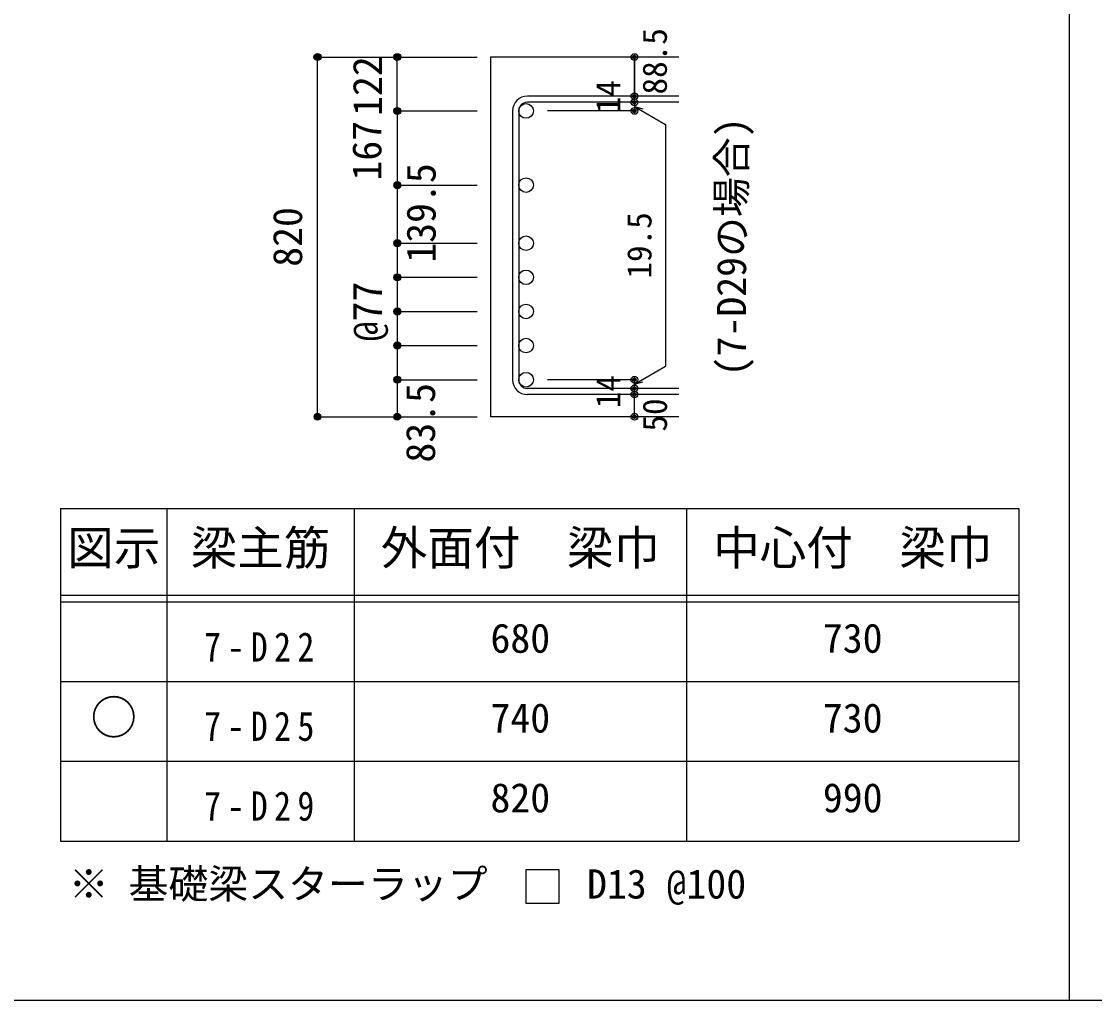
# Model space of a CAD drawing. Units: millimetres at full size, sheet at 1:30, with parts at other scales. Extents: x -5973 to 5954, y -4195 to 4201.
# Drawn here: x -3489 to -1068, y -4195 to -1986 of the extents above; entities that cross this region are included whole.
import ezdxf
from ezdxf.enums import TextEntityAlignment as Align

# ---------------------------------------------------------------- set-up
doc = ezdxf.new("R2010")
doc.units = ezdxf.units.MM
doc.header["$LTSCALE"] = 30
doc.header["$PDMODE"] = 32
doc.header["$PDSIZE"] = 15
for name, color, linetype in [('0-1_躯体線', 2, 'Continuous'), ('0-5_基礎梁筋', 7, 'Continuous'), ('0-6_スタラップ筋', 7, 'Continuous'), ('0-7_文字', 4, 'Continuous'), ('0-D_寸法', 4, 'Continuous'), ('6-7_文字', 7, 'Continuous'), ('6-E_枠', 7, 'Continuous'), ('F-0_枠', 6, 'Continuous')]:
    doc.layers.add(name, color=color, linetype=linetype)
doc.styles.add('ＭＳ ゴシック', font='')
doc.styles.get('ＭＳ ゴシック').set_extended_font_data('MS Gothic')

msp = doc.modelspace()

# ---------------------------------------------------------------- linework, layer by layer
at = {"layer": '0-1_躯体線'}
for p, q in [((-2005.8, -2066.63), (-2430.8, -2066.63)), ((-2430.8, -2066.63), (-2430.8, -2878.13)), ((-2005.8, -2878.13), (-2430.8, -2878.13))]:
    msp.add_line(p, q, dxfattribs=at)
at = {"layer": '0-5_基礎梁筋', "color": 3}
for centre in [(-2350.3, -2188.33), (-2350.3, -2355.63), (-2350.3, -2486.63), (-2350.3, -2563.63), (-2350.3, -2640.63), (-2350.3, -2717.63), (-2350.3, -2794.63)]:
    msp.add_circle(centre, 16.5, dxfattribs=at)
at = {"layer": '0-5_基礎梁筋'}
for p in [(-2820.8, -2066.63), (-2820.8, -2878.13)]:
    msp.add_point(p, dxfattribs=at)
at = {"layer": '0-6_スタラップ筋'}
for p, q in [((-2005.8, -2154.83), (-2347.3, -2154.83)), ((-2005.8, -2168.83), (-2347.3, -2168.83)), ((-2380.8, -2188.33), (-2380.8, -2794.63)), ((-2366.8, -2188.33), (-2366.8, -2794.63)), ((-2005.8, -2814.13), (-2347.3, -2814.13)), ((-2005.8, -2828.13), (-2347.3, -2828.13))]:
    msp.add_line(p, q, dxfattribs=at)
for centre, radius, start, end in [((-2347.3, -2188.33), 33.5, 90, 180), ((-2347.3, -2188.33), 19.5, 90, 180), ((-2347.3, -2794.63), 33.5, 180, 270), ((-2347.3, -2794.63), 19.5, 180, 270)]:
    msp.add_arc(centre, radius, start, end, dxfattribs=at)
at = {"layer": '0-D_寸法'}
for p, q in [((-2820.8, -2878.13), (-2820.8, -2066.63)), ((-2640.8, -2188.33), (-2640.8, -2066.63)), ((-2105.8, -2168.83), (-2105.8, -2154.83)), ((-2105.8, -2168.83), (-2105.8, -2188.33)), ((-2105.8, -2178.58), (-2035.74, -2219.03)), ((-2105.8, -2178.58), (-2086.48, -2183.75)), ((-2640.8, -2188.33), (-2640.8, -2267.6)), ((-2640.8, -2188.33), (-2460.8, -2188.33)), ((-2105.8, -2188.33), (-2301.89, -2188.33)), ((-2035.74, -2219.03), (-2035.74, -2763.93)), ((-2640.8, -2267.6), (-2640.8, -2353.13)), ((-2640.8, -2353.13), (-2640.8, -2794.63)), ((-2640.8, -2355.63), (-2460.8, -2355.63)), ((-2640.8, -2355.63), (-2460.8, -2355.63)), ((-2640.8, -2486.63), (-2460.8, -2486.63)), ((-2640.8, -2563.63), (-2460.8, -2563.63)), ((-2640.8, -2640.63), (-2460.8, -2640.63)), ((-2640.8, -2717.63), (-2460.8, -2717.63)), ((-2105.8, -2804.38), (-2035.74, -2763.93)), ((-2640.8, -2794.63), (-2640.8, -2878.13)), ((-2640.8, -2794.63), (-2460.8, -2794.63)), ((-2105.8, -2794.63), (-2301.89, -2794.63)), ((-2105.8, -2814.13), (-2105.8, -2794.63)), ((-2105.8, -2804.38), (-2086.48, -2799.2)), ((-2105.8, -2828.13), (-2105.8, -2814.13)), ((-2105.8, -2878.13), (-2105.8, -2828.13))]:
    msp.add_line(p, q, dxfattribs=at)
for points in [[(-2820.8, -2066.63), (-2640.8, -2066.63), (-2460.8, -2066.63)], [(-2820.8, -2066.63), (-2640.8, -2066.63), (-2460.8, -2066.63)], [(-2105.8, -2154.83), (-2105.8, -2066.63), (-2105.8, -2154.83)], [(-2820.8, -2878.13), (-2640.8, -2878.13), (-2460.8, -2878.13)]]:
    msp.add_lwpolyline(points, dxfattribs=at)
for centre, radius in [((-2820.8, -2066.63), 8), ((-2820.8, -2066.63), 7.2), ((-2820.8, -2066.63), 6.4), ((-2820.8, -2066.63), 5.6), ((-2820.8, -2066.63), 4.8), ((-2820.8, -2066.63), 4), ((-2820.8, -2066.63), 3.2), ((-2820.8, -2066.63), 2.4), ((-2820.8, -2066.63), 1.6), ((-2820.8, -2066.63), 0.8), ((-2640.8, -2066.63), 8), ((-2640.8, -2066.63), 7.2), ((-2640.8, -2066.63), 6.4), ((-2640.8, -2066.63), 5.6), ((-2640.8, -2066.63), 4.8), ((-2640.8, -2066.63), 4), ((-2640.8, -2066.63), 3.2), ((-2640.8, -2066.63), 2.4), ((-2640.8, -2066.63), 1.6), ((-2640.8, -2066.63), 0.8), ((-2105.8, -2066.63), 4), ((-2105.8, -2066.63), 3.6), ((-2105.8, -2066.63), 3.2), ((-2105.8, -2066.63), 2.8), ((-2105.8, -2066.63), 2.4), ((-2105.8, -2066.63), 2), ((-2105.8, -2066.63), 1.6), ((-2105.8, -2066.63), 1.2), ((-2105.8, -2066.63), 0.8), ((-2105.8, -2066.63), 0.4), ((-2105.8, -2154.83), 4), ((-2105.8, -2154.83), 3.6), ((-2105.8, -2154.83), 3.2), ((-2105.8, -2154.83), 2.8), ((-2105.8, -2154.83), 2.4), ((-2105.8, -2154.83), 2), ((-2105.8, -2154.83), 1.6), ((-2105.8, -2154.83), 1.2), ((-2105.8, -2154.83), 0.8), ((-2105.8, -2154.83), 0.4), ((-2105.8, -2168.83), 4), ((-2105.8, -2168.83), 3.6), ((-2105.8, -2168.83), 3.2), ((-2105.8, -2168.83), 2.8), ((-2105.8, -2168.83), 2.4), ((-2105.8, -2168.83), 2), ((-2105.8, -2168.83), 1.6), ((-2105.8, -2168.83), 1.2), ((-2105.8, -2168.83), 0.8), ((-2105.8, -2168.83), 0.4), ((-2640.8, -2188.33), 8), ((-2640.8, -2188.33), 7.2), ((-2640.8, -2188.33), 6.4), ((-2640.8, -2188.33), 5.6), ((-2640.8, -2188.33), 4.8), ((-2640.8, -2188.33), 4), ((-2640.8, -2188.33), 3.2), ((-2640.8, -2188.33), 2.4), ((-2640.8, -2188.33), 1.6), ((-2640.8, -2188.33), 0.8), ((-2105.8, -2188.33), 4), ((-2105.8, -2188.33), 3.6), ((-2105.8, -2188.33), 3.2), ((-2105.8, -2188.33), 2.8), ((-2105.8, -2188.33), 2.4), ((-2105.8, -2188.33), 2), ((-2105.8, -2188.33), 1.6), ((-2105.8, -2188.33), 1.2), ((-2105.8, -2188.33), 0.8), ((-2105.8, -2188.33), 0.4), ((-2640.8, -2355.63), 8), ((-2640.8, -2355.63), 7.2), ((-2640.8, -2355.63), 6.4), ((-2640.8, -2355.63), 5.6), ((-2640.8, -2355.63), 4.8), ((-2640.8, -2355.63), 4), ((-2640.8, -2355.63), 3.2), ((-2640.8, -2355.63), 2.4), ((-2640.8, -2355.63), 1.6), ((-2640.8, -2355.63), 0.8), ((-2640.8, -2486.63), 8), ((-2640.8, -2486.63), 7.2), ((-2640.8, -2486.63), 6.4), ((-2640.8, -2486.63), 5.6), ((-2640.8, -2486.63), 4.8), ((-2640.8, -2486.63), 4), ((-2640.8, -2486.63), 3.2), ((-2640.8, -2486.63), 2.4), ((-2640.8, -2486.63), 1.6), ((-2640.8, -2486.63), 0.8), ((-2640.8, -2563.63), 8), ((-2640.8, -2563.63), 7.2), ((-2640.8, -2563.63), 6.4), ((-2640.8, -2563.63), 5.6), ((-2640.8, -2563.63), 4.8), ((-2640.8, -2563.63), 4), ((-2640.8, -2563.63), 3.2), ((-2640.8, -2563.63), 2.4), ((-2640.8, -2563.63), 1.6), ((-2640.8, -2563.63), 0.8), ((-2640.8, -2640.63), 8), ((-2640.8, -2640.63), 7.2), ((-2640.8, -2640.63), 6.4), ((-2640.8, -2640.63), 5.6), ((-2640.8, -2640.63), 4.8), ((-2640.8, -2640.63), 4), ((-2640.8, -2640.63), 3.2), ((-2640.8, -2640.63), 2.4), ((-2640.8, -2640.63), 1.6), ((-2640.8, -2640.63), 0.8), ((-2640.8, -2717.63), 8), ((-2640.8, -2717.63), 7.2), ((-2640.8, -2717.63), 6.4), ((-2640.8, -2717.63), 5.6), ((-2640.8, -2717.63), 4.8), ((-2640.8, -2717.63), 4), ((-2640.8, -2717.63), 3.2), ((-2640.8, -2717.63), 2.4), ((-2640.8, -2717.63), 1.6), ((-2640.8, -2717.63), 0.8), ((-2640.8, -2794.63), 8), ((-2640.8, -2794.63), 7.2), ((-2640.8, -2794.63), 6.4), ((-2640.8, -2794.63), 5.6), ((-2640.8, -2794.63), 4.8), ((-2640.8, -2794.63), 4), ((-2640.8, -2794.63), 3.2), ((-2640.8, -2794.63), 2.4), ((-2640.8, -2794.63), 1.6), ((-2640.8, -2794.63), 0.8), ((-2105.8, -2794.63), 4), ((-2105.8, -2794.63), 3.6), ((-2105.8, -2794.63), 3.2), ((-2105.8, -2794.63), 2.8), ((-2105.8, -2794.63), 2.4), ((-2105.8, -2794.63), 2), ((-2105.8, -2794.63), 1.6), ((-2105.8, -2794.63), 1.2), ((-2105.8, -2794.63), 0.8), ((-2105.8, -2794.63), 0.4), ((-2105.8, -2814.13), 4), ((-2105.8, -2828.13), 4), ((-2105.8, -2814.13), 3.6), ((-2105.8, -2828.13), 3.6), ((-2105.8, -2814.13), 3.2), ((-2105.8, -2828.13), 3.2), ((-2105.8, -2814.13), 2.8), ((-2105.8, -2828.13), 2.8), ((-2105.8, -2814.13), 2.4), ((-2105.8, -2828.13), 2.4), ((-2105.8, -2814.13), 2), ((-2105.8, -2828.13), 2), ((-2105.8, -2814.13), 1.6), ((-2105.8, -2828.13), 1.6), ((-2105.8, -2814.13), 1.2), ((-2105.8, -2828.13), 1.2), ((-2105.8, -2814.13), 0.8), ((-2105.8, -2828.13), 0.8), ((-2105.8, -2814.13), 0.4), ((-2105.8, -2828.13), 0.4), ((-2820.8, -2878.13), 7.2), ((-2820.8, -2878.13), 6.4), ((-2820.8, -2878.13), 5.6), ((-2820.8, -2878.13), 4.8), ((-2820.8, -2878.13), 4), ((-2820.8, -2878.13), 3.2), ((-2820.8, -2878.13), 2.4), ((-2820.8, -2878.13), 1.6), ((-2820.8, -2878.13), 0.8), ((-2640.8, -2878.13), 7.2), ((-2640.8, -2878.13), 6.4), ((-2640.8, -2878.13), 5.6), ((-2640.8, -2878.13), 4.8), ((-2640.8, -2878.13), 4), ((-2640.8, -2878.13), 3.2), ((-2640.8, -2878.13), 2.4), ((-2640.8, -2878.13), 1.6), ((-2640.8, -2878.13), 0.8), ((-2105.8, -2878.13), 4), ((-2105.8, -2878.13), 3.6), ((-2105.8, -2878.13), 3.2), ((-2105.8, -2878.13), 2.8), ((-2105.8, -2878.13), 2.4), ((-2105.8, -2878.13), 2), ((-2105.8, -2878.13), 1.6), ((-2105.8, -2878.13), 1.2), ((-2105.8, -2878.13), 0.8), ((-2105.8, -2878.13), 0.4)]:
    msp.add_circle(centre, radius, dxfattribs=at)
at = {"layer": '0-D_寸法', "color": 7}
for p in [(-2820.8, -2066.63), (-2640.8, -2066.63), (-2105.8, -2066.63), (-2105.8, -2154.83), (-2105.8, -2168.83), (-2640.8, -2188.33), (-2640.8, -2188.33), (-2105.8, -2188.33), (-2640.8, -2355.63), (-2640.8, -2355.63), (-2640.8, -2486.63), (-2640.8, -2486.63), (-2640.8, -2486.63), (-2640.8, -2563.63), (-2640.8, -2563.63), (-2640.8, -2563.63), (-2640.8, -2640.63), (-2640.8, -2640.63), (-2640.8, -2640.63), (-2640.8, -2717.63), (-2640.8, -2717.63), (-2640.8, -2717.63), (-2640.8, -2794.63), (-2640.8, -2794.63), (-2640.8, -2794.63), (-2105.8, -2794.63), (-2105.8, -2814.13), (-2105.8, -2828.13), (-2820.8, -2878.13), (-2640.8, -2878.13), (-2105.8, -2878.13)]:
    msp.add_point(p, dxfattribs=at)
at = {"layer": '6-7_文字'}
msp.add_lwpolyline([(-2350.9, -3975.44), (-2275.9, -3975.44), (-2275.9, -3900.44), (-2350.9, -3900.44)], close=True, dxfattribs=at)
at = {"layer": '6-E_枠', "color": 3}
for p, q in [((-3400.52, -3085.43), (-3400.52, -3835.43)), ((-3400.52, -3085.43), (-1238, -3085.43)), ((-1238, -3085.43), (-1238, -3835.43)), ((-3400.52, -3835.43), (-1238, -3835.43))]:
    msp.add_line(p, q, dxfattribs=at)
at = {"layer": '6-E_枠'}
for p, q in [((-3160.52, -3085.43), (-3160.52, -3835.43)), ((-2738, -3085.43), (-2738, -3835.43)), ((-1988, -3085.43), (-1988, -3835.43)), ((-3400.52, -3280.43), (-1238, -3280.43)), ((-3400.52, -3295.43), (-1238, -3295.43)), ((-3400.52, -3475.43), (-1238, -3475.43)), ((-3400.52, -3655.43), (-1238, -3655.43))]:
    msp.add_line(p, q, dxfattribs=at)
at = {"layer": 'F-0_枠', "color": 2}
msp.add_line((-1124.64, 4201.15), (-1124.64, -4195.24), dxfattribs=at)
at = {"layer": 'F-0_枠'}
msp.add_line((5954.1, -4195.24), (-5972.88, -4195.24), dxfattribs=at)

# ---------------------------------------------------------------- texts
at = {"layer": '0-7_文字', "color": 7, "style": 'ＭＳ ゴシック'}
msp.add_text('(7-D29の場合)', height=65.98, rotation=90, dxfattribs=at).set_placement((-1833.91, -2787.09), align=Align.BOTTOM_LEFT)
at = {"layer": '0-D_寸法', "style": 'ＭＳ ゴシック'}
for s, height, p in [('88.5', 54.99, (-2016.02, -2151.12)), ('122', 65.98, (-2655.44, -2199.55)), ('14', 54.99, (-2121.03, -2193.49)), ('167', 65.98, (-2656.85, -2345.38)), ('139.5', 65.98, (-2534.43, -2530.69)), ('820', 65.98, (-2835.8, -2539.88)), ('19.5', 54.99, (-2050.74, -2566.48)), ('@77', 65.98, (-2655.8, -2708.13)), ('83.5', 65.98, (-2535.8, -2981.63)), ('14', 54.99, (-2121.06, -2858.81)), ('50', 54.99, (-2015.8, -2911.63))]:
    msp.add_text(s, height=height, rotation=90, dxfattribs=at).set_placement(p, align=Align.BOTTOM_LEFT)
at = {"layer": '6-7_文字', "color": 2, "style": 'ＭＳ ゴシック'}
for s, p in [('図示', (-3385.52, -3235.43)), ('梁主筋', (-3106.76, -3235.43)), ('外面付\u3000梁巾', (-2678, -3235.43)), ('中心付\u3000梁巾', (-1928, -3235.43)), ('○', (-3333.02, -3617.93))]:
    msp.add_text(s, height=76.98, dxfattribs=at).set_placement(p, align=Align.BOTTOM_LEFT)
at = {"layer": '6-7_文字', "style": 'ＭＳ ゴシック'}
for s, p in [('680', (-2430.5, -3430.43)), ('730', (-1680.5, -3430.43)), ('740', (-2430.5, -3610.43)), ('730', (-1680.5, -3610.43)), ('820', (-2430.5, -3790.43)), ('990', (-1680.5, -3790.43)), ('※ 基礎梁スターラップ     D13 @100', (-3381.96, -3985.01))]:
    msp.add_text(s, height=65.98, dxfattribs=at).set_placement(p, align=Align.BOTTOM_LEFT)
at = {"layer": '6-7_文字', "char_height": 65.98, "attachment_point": 7, "style": 'ＭＳ ゴシック'}
for s, insert in [('\\T1.38;\\W0.85;7-D22', (-3076.76, -3430.43)), ('\\T1.38;\\W0.85;7-D25', (-3076.76, -3610.43)), ('\\T1.38;\\W0.85;7-D29', (-3076.76, -3790.43))]:
    msp.add_mtext(s, dxfattribs=dict(at, insert=insert))

doc.saveas('drawing.dxf')
